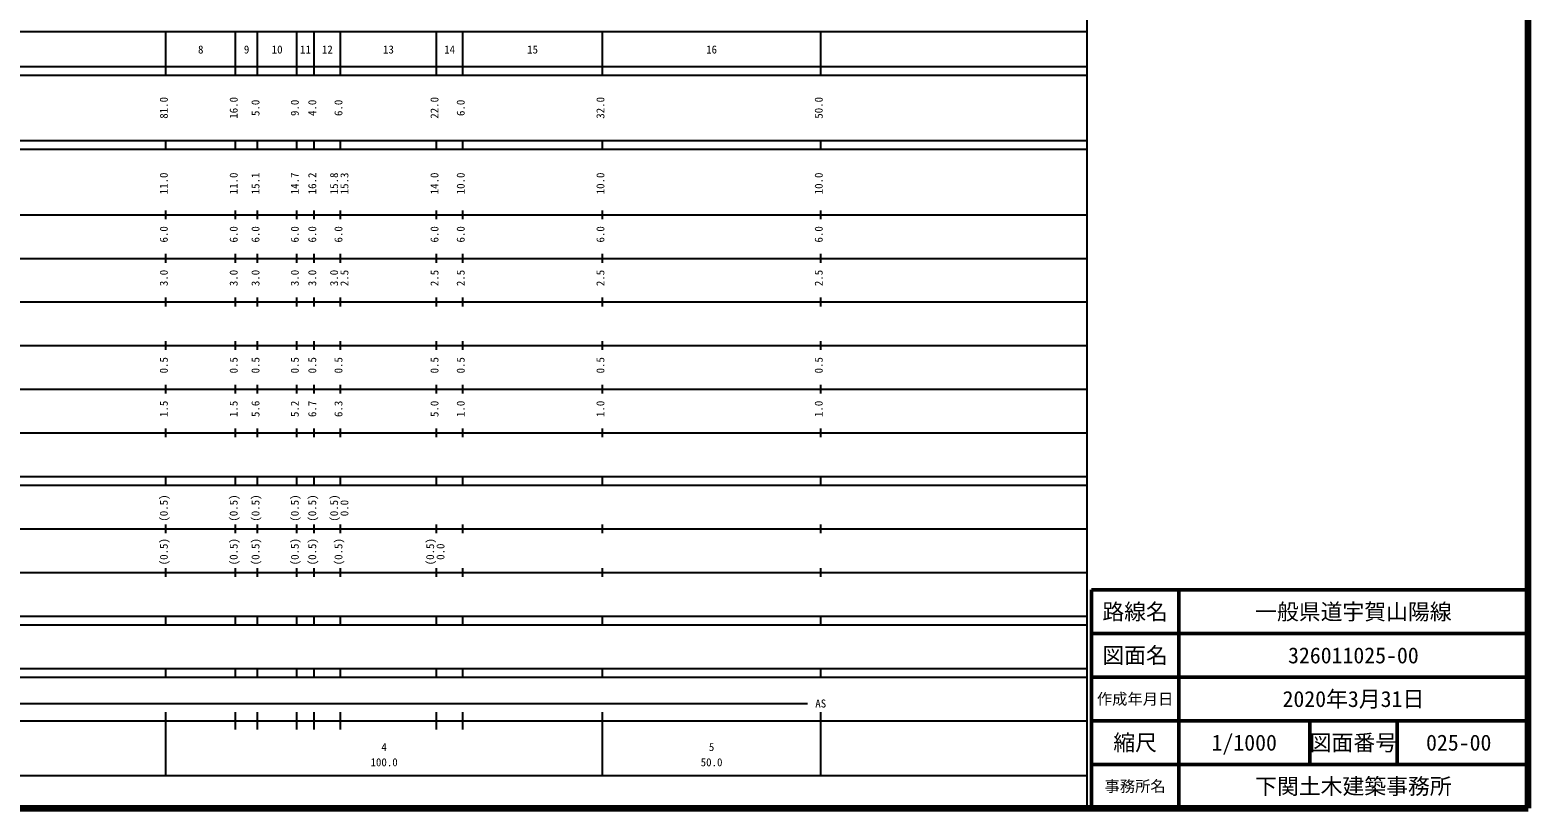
# Model space of a CAD drawing. Units: millimetres on the paper, enlarged 1000 times. Extents: x 40000 to 680000, y 20000 to 380000.
# Drawn here: x 336888 to 680000, y 20000 to 198357 of the extents above; entities that cross this region are included whole.
import ezdxf
from ezdxf.enums import TextEntityAlignment as Align

# ---------------------------------------------------------------- set-up
doc = ezdxf.new("R2010")
doc.units = ezdxf.units.MM
doc.header["$LTSCALE"] = 1000
for name, color, linetype, lineweight in [('M-TTL', 2, 'Continuous', 140), ('M-TTL-BAND', 7, 'Continuous', 25), ('M-TTL-FRAM', 2, 'Continuous', 50), ('M-TTL-LINE', 7, 'Continuous', 50)]:
    doc.layers.add(name, color=color, linetype=linetype, lineweight=lineweight)
doc.layers.add('M-TTL-TXT', color=7, linetype='Continuous')
doc.styles.add('ＭＳ ゴシック', font='')
doc.styles.get('ＭＳ ゴシック').set_extended_font_data('MS Gothic')

msp = doc.modelspace()

# ---------------------------------------------------------------- linework, layer by layer
at = {"layer": 'M-TTL'}
for p, q in [((680000, 20000), (680000, 380000)), ((40000, 20000), (680000, 20000))]:
    msp.add_line(p, q, dxfattribs=at)
at = {"layer": 'M-TTL-BAND'}
for p, q in [((579000, 20000), (579000, 370000)), ((68000, 198000), (579000, 198000)), ((368000, 188000), (368000, 198000)), ((384000, 188000), (384000, 198000)), ((389000, 188000), (389000, 198000)), ((398000, 188000), (398000, 198000)), ((402000, 188000), (402000, 198000)), ((408000, 188000), (408000, 198000)), ((430000, 188000), (430000, 198000)), ((436000, 188000), (436000, 198000)), ((468000, 188000), (468000, 198000)), ((518000, 188000), (518000, 198000)), ((40000, 190000), (579000, 190000)), ((40000, 188000), (579000, 188000)), ((40000, 173000), (579000, 173000)), ((368000, 171000), (368000, 173000)), ((384000, 171000), (384000, 173000)), ((389000, 171000), (389000, 173000)), ((398000, 171000), (398000, 173000)), ((402000, 171000), (402000, 173000)), ((408000, 171000), (408000, 173000)), ((430000, 171000), (430000, 173000)), ((436000, 171000), (436000, 173000)), ((468000, 171000), (468000, 173000)), ((518000, 171000), (518000, 173000)), ((40000, 171000), (579000, 171000)), ((40000, 156000), (579000, 156000)), ((368000, 155000), (368000, 157000)), ((384000, 155000), (384000, 157000)), ((389000, 155000), (389000, 157000)), ((398000, 155000), (398000, 157000)), ((402000, 155000), (402000, 157000)), ((408000, 155000), (408000, 157000)), ((430000, 155000), (430000, 157000)), ((436000, 155000), (436000, 157000)), ((468000, 155000), (468000, 157000)), ((518000, 155000), (518000, 157000)), ((46000, 146000), (579000, 146000)), ((368000, 145000), (368000, 147000)), ((384000, 145000), (384000, 147000)), ((389000, 145000), (389000, 147000)), ((398000, 145000), (398000, 147000)), ((402000, 145000), (402000, 147000)), ((408000, 145000), (408000, 147000)), ((430000, 145000), (430000, 147000)), ((436000, 145000), (436000, 147000)), ((468000, 145000), (468000, 147000)), ((518000, 145000), (518000, 147000)), ((52000, 136000), (579000, 136000)), ((368000, 135000), (368000, 137000)), ((384000, 135000), (384000, 137000)), ((389000, 135000), (389000, 137000)), ((398000, 135000), (398000, 137000)), ((402000, 135000), (402000, 137000)), ((408000, 135000), (408000, 137000)), ((430000, 135000), (430000, 137000)), ((436000, 135000), (436000, 137000)), ((468000, 135000), (468000, 137000)), ((518000, 135000), (518000, 137000)), ((368000, 125000), (368000, 127000)), ((384000, 125000), (384000, 127000)), ((389000, 125000), (389000, 127000)), ((398000, 125000), (398000, 127000)), ((402000, 125000), (402000, 127000)), ((408000, 125000), (408000, 127000)), ((430000, 125000), (430000, 127000)), ((436000, 125000), (436000, 127000)), ((468000, 125000), (468000, 127000)), ((518000, 125000), (518000, 127000)), ((46000, 126000), (579000, 126000)), ((368000, 115000), (368000, 117000)), ((384000, 115000), (384000, 117000)), ((389000, 115000), (389000, 117000)), ((398000, 115000), (398000, 117000)), ((402000, 115000), (402000, 117000)), ((408000, 115000), (408000, 117000)), ((430000, 115000), (430000, 117000)), ((436000, 115000), (436000, 117000)), ((468000, 115000), (468000, 117000)), ((518000, 115000), (518000, 117000)), ((52000, 116000), (579000, 116000)), ((368000, 105000), (368000, 107000)), ((384000, 105000), (384000, 107000)), ((389000, 105000), (389000, 107000)), ((398000, 105000), (398000, 107000)), ((402000, 105000), (402000, 107000)), ((408000, 105000), (408000, 107000)), ((430000, 105000), (430000, 107000)), ((436000, 105000), (436000, 107000)), ((468000, 105000), (468000, 107000)), ((518000, 105000), (518000, 107000)), ((46000, 106000), (579000, 106000)), ((40000, 96000), (579000, 96000)), ((40000, 94000), (579000, 94000)), ((368000, 94000), (368000, 96000)), ((384000, 94000), (384000, 96000)), ((389000, 94000), (389000, 96000)), ((398000, 94000), (398000, 96000)), ((402000, 94000), (402000, 96000)), ((408000, 94000), (408000, 96000)), ((430000, 94000), (430000, 96000)), ((436000, 94000), (436000, 96000)), ((468000, 94000), (468000, 96000)), ((518000, 94000), (518000, 96000)), ((49000, 84000), (579000, 84000)), ((368000, 83000), (368000, 85000)), ((384000, 83000), (384000, 85000)), ((389000, 83000), (389000, 85000)), ((398000, 83000), (398000, 85000)), ((402000, 83000), (402000, 85000)), ((408000, 83000), (408000, 85000)), ((430000, 83000), (430000, 85000)), ((436000, 83000), (436000, 85000)), ((468000, 83000), (468000, 85000)), ((518000, 83000), (518000, 85000)), ((40000, 74000), (579000, 74000)), ((368000, 73000), (368000, 75000)), ((384000, 73000), (384000, 75000)), ((389000, 73000), (389000, 75000)), ((398000, 73000), (398000, 75000)), ((402000, 73000), (402000, 75000)), ((408000, 73000), (408000, 75000)), ((430000, 73000), (430000, 75000)), ((436000, 73000), (436000, 75000)), ((468000, 73000), (468000, 75000)), ((518000, 73000), (518000, 75000)), ((40000, 64000), (579000, 64000)), ((40000, 62000), (579000, 62000)), ((368000, 62000), (368000, 64000)), ((384000, 62000), (384000, 64000)), ((389000, 62000), (389000, 64000)), ((398000, 62000), (398000, 64000)), ((402000, 62000), (402000, 64000)), ((408000, 62000), (408000, 64000)), ((430000, 62000), (430000, 64000)), ((436000, 62000), (436000, 64000)), ((468000, 62000), (468000, 64000)), ((518000, 62000), (518000, 64000)), ((40000, 52000), (579000, 52000)), ((368000, 50000), (368000, 52000)), ((384000, 50000), (384000, 52000)), ((389000, 50000), (389000, 52000)), ((398000, 50000), (398000, 52000)), ((402000, 50000), (402000, 52000)), ((408000, 50000), (408000, 52000)), ((430000, 50000), (430000, 52000)), ((436000, 50000), (436000, 52000)), ((468000, 50000), (468000, 52000)), ((518000, 50000), (518000, 52000)), ((40000, 50000), (579000, 50000)), ((71000, 44000), (515000, 44000)), ((368000, 27500), (368000, 42000)), ((384000, 38000), (384000, 42000)), ((389000, 38000), (389000, 42000)), ((398000, 38000), (398000, 42000)), ((402000, 38000), (402000, 42000)), ((408000, 38000), (408000, 42000)), ((430000, 38000), (430000, 42000)), ((436000, 38000), (436000, 42000)), ((468000, 27500), (468000, 42000)), ((518000, 27500), (518000, 42000)), ((40000, 40000), (579000, 40000)), ((68000, 27500), (579000, 27500))]:
    msp.add_line(p, q, dxfattribs=at)
at = {"layer": 'M-TTL-FRAM'}
for p, q in [((680000, 70000), (580000, 70000)), ((580000, 70000), (580000, 20000))]:
    msp.add_line(p, q, dxfattribs=at)
at = {"layer": 'M-TTL-LINE'}
for p, q in [((600000, 70000), (600000, 20000)), ((680000, 60000), (580000, 60000)), ((680000, 50000), (580000, 50000)), ((680000, 40000), (580000, 40000)), ((630000, 40000), (630000, 30000)), ((650000, 40000), (650000, 30000)), ((680000, 30000), (580000, 30000))]:
    msp.add_line(p, q, dxfattribs=at)

# ---------------------------------------------------------------- texts
at = {"layer": 'M-TTL-BAND', "style": 'ＭＳ ゴシック'}
for s, p in [('8', (376000, 192405)), ('9', (386500, 192405)), ('10', (393500, 192405)), ('11', (400000, 192405)), ('12', (405000, 192405)), ('13', (419000, 192405)), ('14', (433000, 192405)), ('15', (452000, 192405)), ('16', (493000, 192405)), ('AS', (518000, 42500)), ('4', (418000, 32523)), ('5', (493000, 32523)), ('100.0', (418000, 29033)), ('50.0', (493000, 29033))]:
    msp.add_text(s, height=1833, dxfattribs=at).set_placement(p, align=Align.BOTTOM_CENTER)
for s, p in [('81.0', (369000, 180500)), ('16.0', (385000, 180500)), ('5.0', (390000, 180500)), ('9.0', (399000, 180500)), ('4.0', (403000, 180500)), ('6.0', (409000, 180500)), ('22.0', (431000, 180500)), ('6.0', (437000, 180500)), ('32.0', (469000, 180500)), ('50.0', (519000, 180500)), ('11.0', (369000, 163174)), ('11.0', (385000, 163174)), ('15.1', (390000, 163174)), ('14.7', (399000, 163174)), ('16.2', (403000, 163174)), ('15.8', (408000, 163174)), ('15.3', (410370, 163174)), ('14.0', (431000, 163174)), ('10.0', (437000, 163174)), ('10.0', (469000, 163174)), ('10.0', (519000, 163174)), ('6.0', (369000, 151500)), ('6.0', (385000, 151500)), ('6.0', (390000, 151500)), ('6.0', (399000, 151500)), ('6.0', (403000, 151500)), ('6.0', (409000, 151500)), ('6.0', (431000, 151500)), ('6.0', (437000, 151500)), ('6.0', (469000, 151500)), ('6.0', (519000, 151500)), ('3.0', (369000, 141500)), ('3.0', (385000, 141500)), ('3.0', (390000, 141500)), ('3.0', (399000, 141500)), ('3.0', (403000, 141500)), ('3.0', (408000, 141500)), ('2.5', (410370, 141500)), ('2.5', (431000, 141500)), ('2.5', (437000, 141500)), ('2.5', (469000, 141500)), ('2.5', (519000, 141500)), ('0.5', (369000, 121500)), ('0.5', (385000, 121500)), ('0.5', (390000, 121500)), ('0.5', (399000, 121500)), ('0.5', (403000, 121500)), ('0.5', (409000, 121500)), ('0.5', (431000, 121500)), ('0.5', (437000, 121500)), ('0.5', (469000, 121500)), ('0.5', (519000, 121500)), ('5.6', (390000, 111500)), ('5.2', (399000, 111500)), ('6.7', (403000, 111500)), ('5.0', (431000, 111500)), ('1.0', (437000, 111500)), ('1.0', (469000, 111500)), ('1.0', (519000, 111500)), ('1.5', (369000, 111500)), ('1.5', (385000, 111500)), ('6.3', (409000, 111500)), ('(0.5)', (369000, 88764)), ('(0.5)', (385000, 88764)), ('(0.5)', (390000, 88764)), ('(0.5)', (399000, 88764)), ('(0.5)', (403000, 88764)), ('(0.5)', (408000, 88764)), ('0.0', (410370, 88764)), ('(0.5)', (369000, 78764)), ('(0.5)', (385000, 78764)), ('(0.5)', (390000, 78764)), ('(0.5)', (399000, 78764)), ('(0.5)', (403000, 78764)), ('(0.5)', (409000, 78764)), ('(0.5)', (430000, 78764)), ('0.0', (432370, 78764))]:
    msp.add_text(s, height=1833, rotation=90, dxfattribs=at).set_placement(p, align=Align.BOTTOM_CENTER)
at = {"layer": 'M-TTL-TXT', "style": 'ＭＳ ゴシック'}
for s, height, p in [('路線名', 3666, (590000, 65000)), ('路線名', 3666, (590000, 65000)), ('一般県道宇賀山陽線', 3666, (640000, 65000)), ('図面名', 3666, (590000, 55000)), ('図面名', 3666, (590000, 55000)), ('326011025-00', 3666, (640000, 55000)), ('作成年月日', 2566, (590000, 45000)), ('作成年月日', 2566, (590000, 45000)), ('2020年3月31日', 3666, (640000, 45000)), ('縮尺', 3666, (590000, 35000)), ('縮尺', 3666, (590000, 35000)), ('1/1000', 3666, (615000, 35000)), ('図面番号', 3666, (640000, 35000)), ('図面番号', 3666, (640000, 35000)), ('025-00', 3666, (664125, 35000)), ('事務所名', 2566, (590000, 25000)), ('事務所名', 2566, (590000, 25000)), ('下関土木建築事務所', 3666, (640000, 25000))]:
    msp.add_text(s, height=height, dxfattribs=at).set_placement(p, align=Align.MIDDLE_CENTER)

doc.saveas('drawing.dxf')
